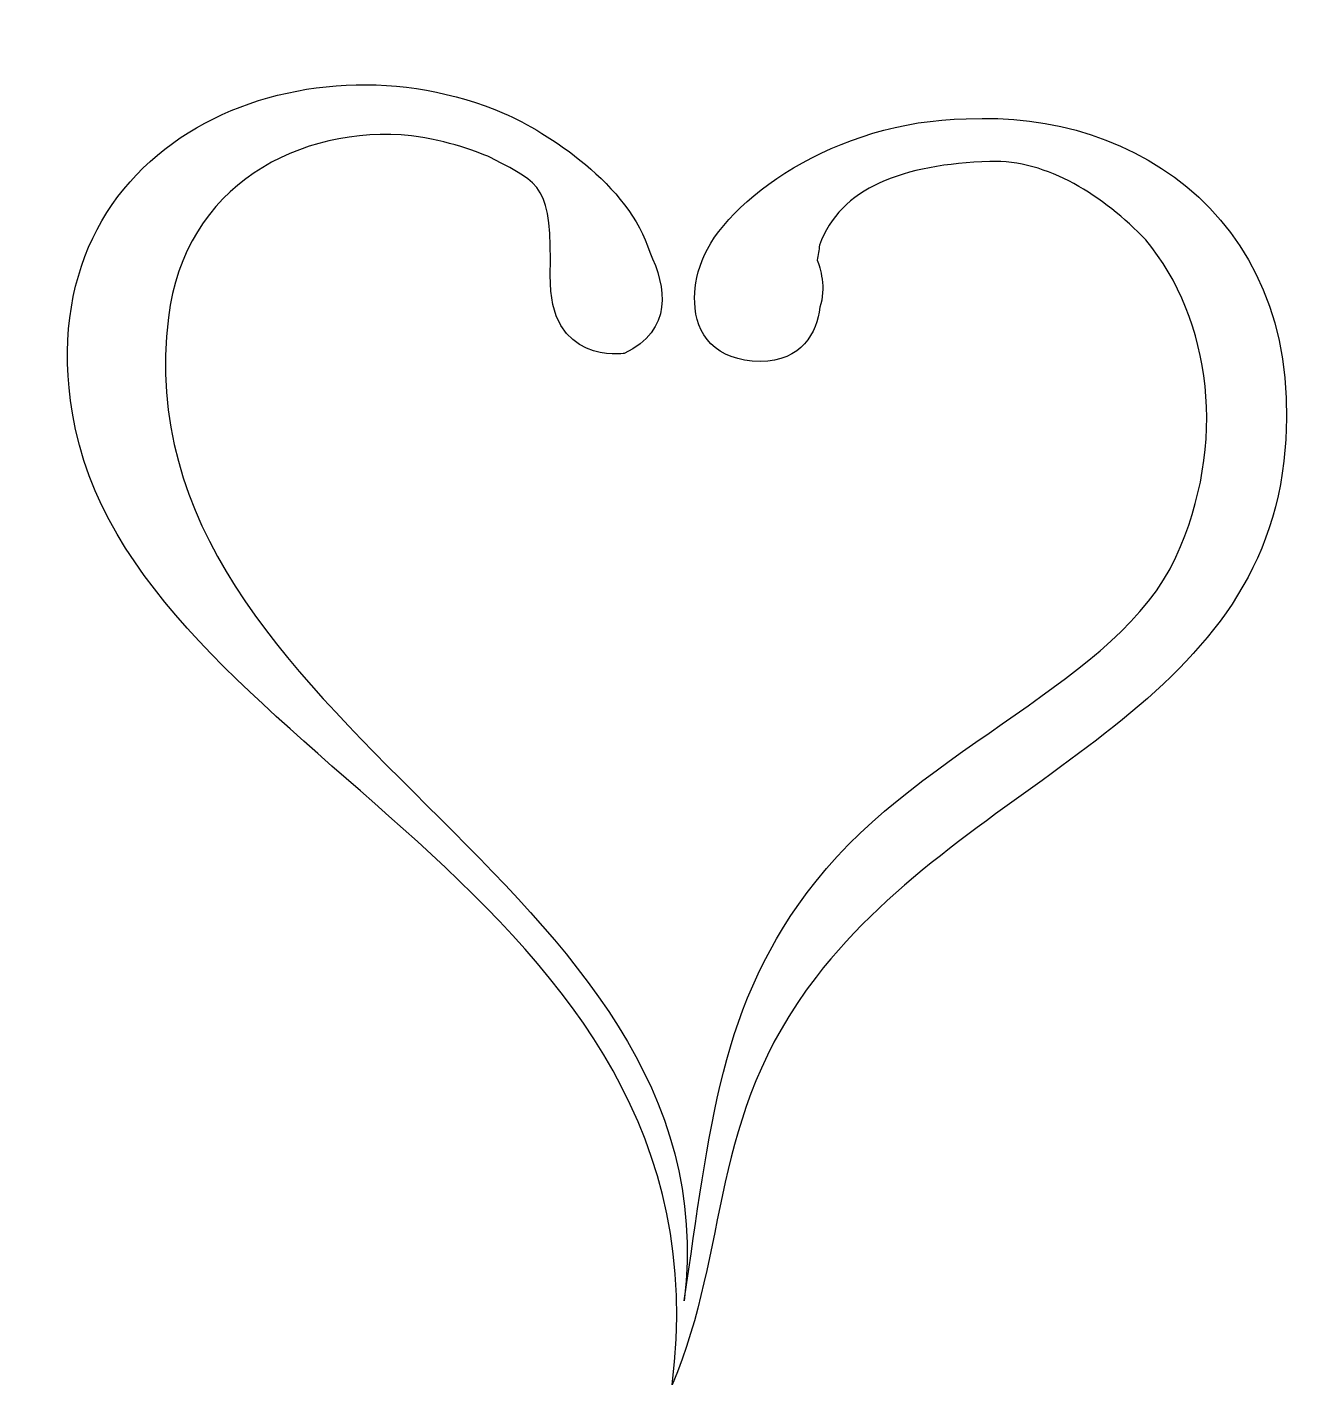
# Model space of a CAD drawing. Header units: centimetres. Extents: x -9.6 to 9.4, y -9.7 to 10.5.
import ezdxf

# ---------------------------------------------------------------- set-up
doc = ezdxf.new("R2010")
doc.units = ezdxf.units.CM
doc.header["$MEASUREMENT"] = 0
doc.layers.add('Camada 1', color=7, linetype='Continuous')

msp = doc.modelspace()

# ---------------------------------------------------------------- linework, layer by layer
at = {"layer": 'Camada 1'}
msp.add_open_spline([(4.29331, 9.14426), (2.35156, 9.1233), (0.70791, 7.92569), (0.37197, 7.04387), (0.37197, 7.04387), (0.28312, 6.81064), (0.24973, 6.59966), (0.26479, 6.41911), (0.26479, 6.41911), (0.2632, 5.95238), (0.57941, 5.54487), (1.23285, 5.54487), (1.23285, 5.54487), (1.85981, 5.54487), (2.07182, 5.97151), (2.11862, 6.34703), (2.11862, 6.34703), (2.2199, 6.63424), (2.12396, 6.93771), (2.08139, 7.04648), (2.08139, 7.04648), (2.09306, 7.12167), (2.10459, 7.19663), (2.11679, 7.27132), (2.11679, 7.27132), (2.41527, 8.11801), (3.35515, 8.47155), (4.64605, 8.51296), (4.64605, 8.51296), (5.5064, 8.54101), (6.3319, 7.9975), (6.96107, 7.34705), (6.96107, 7.34705), (7.9391, 6.16778), (8.17598, 4.31344), (7.40631, 2.63628), (7.40631, 2.63628), (6.55909, 0.79007), (3.67431, -0.15124), (2.06371, -2.17197), (2.06371, -2.17197), (0.62067, -3.98254), (0.49224, -5.85285), (0.10481, -8.40479), (0.10481, -8.40479), (0.86975, -2.09808), (-8.29015, 0.04113), (-7.55271, 6.19796), (-7.55271, 6.19796), (-7.31776, 8.15974), (-5.59315, 9.06096), (-3.94152, 8.89377), (-3.94152, 8.89377), (-3.40024, 8.81828), (-2.94634, 8.66342), (-2.7147, 8.54261), (-2.7147, 8.54261), (-2.03215, 8.18648), (-1.85396, 8.15685), (-1.88356, 6.82115), (-1.88356, 6.82115), (-1.9133, 5.48543), (-0.78554, 5.66389), (-0.78554, 5.66389), (-0.78554, 5.66389), (-0.05243, 6.00616), (-0.16041, 6.65184), (-0.40647, 7.16524), (-0.40647, 7.16524), (-0.69841, 8.16105), (-1.94095, 8.95509), (-2.56637, 9.22555), (-2.56637, 9.22555), (-5.53103, 10.50697), (-9.64957, 8.86071), (-8.97739, 4.77337), (-8.97739, 4.77337), (-8.13146, -0.37034), (0.8653, -2.23253), (-0.07326, -9.65142), (-0.07326, -9.65142), (0.79441, -7.6105), (0.45178, -5.68881), (2.06373, -3.59654), (2.06373, -3.59654), (4.33055, -0.6544), (8.5801, 0.29061), (9.0091, 4.06111), (9.0091, 4.06111), (9.41054, 7.59156), (6.80961, 9.29024), (4.29331, 9.14426)], degree=3, knots=[0, 0, 0, 0, 0.04166667, 0.04166667, 0.04166667, 0.04166667, 0.08333333, 0.08333333, 0.08333333, 0.08333333, 0.125, 0.125, 0.125, 0.125, 0.16666667, 0.16666667, 0.16666667, 0.16666667, 0.20833333, 0.20833333, 0.20833333, 0.20833333, 0.25, 0.25, 0.25, 0.25, 0.29166667, 0.29166667, 0.29166667, 0.29166667, 0.33333333, 0.33333333, 0.33333333, 0.33333333, 0.375, 0.375, 0.375, 0.375, 0.41666667, 0.41666667, 0.41666667, 0.41666667, 0.45833333, 0.45833333, 0.45833333, 0.45833333, 0.5, 0.5, 0.5, 0.5, 0.54166667, 0.54166667, 0.54166667, 0.54166667, 0.58333333, 0.58333333, 0.58333333, 0.58333333, 0.625, 0.625, 0.625, 0.625, 0.66666667, 0.66666667, 0.66666667, 0.66666667, 0.70833333, 0.70833333, 0.70833333, 0.70833333, 0.75, 0.75, 0.75, 0.75, 0.79166667, 0.79166667, 0.79166667, 0.79166667, 0.83333333, 0.83333333, 0.83333333, 0.83333333, 0.875, 0.875, 0.875, 0.875, 0.91666667, 0.91666667, 0.91666667, 0.91666667, 1, 1, 1, 1], dxfattribs=at)

doc.saveas('drawing.dxf')
